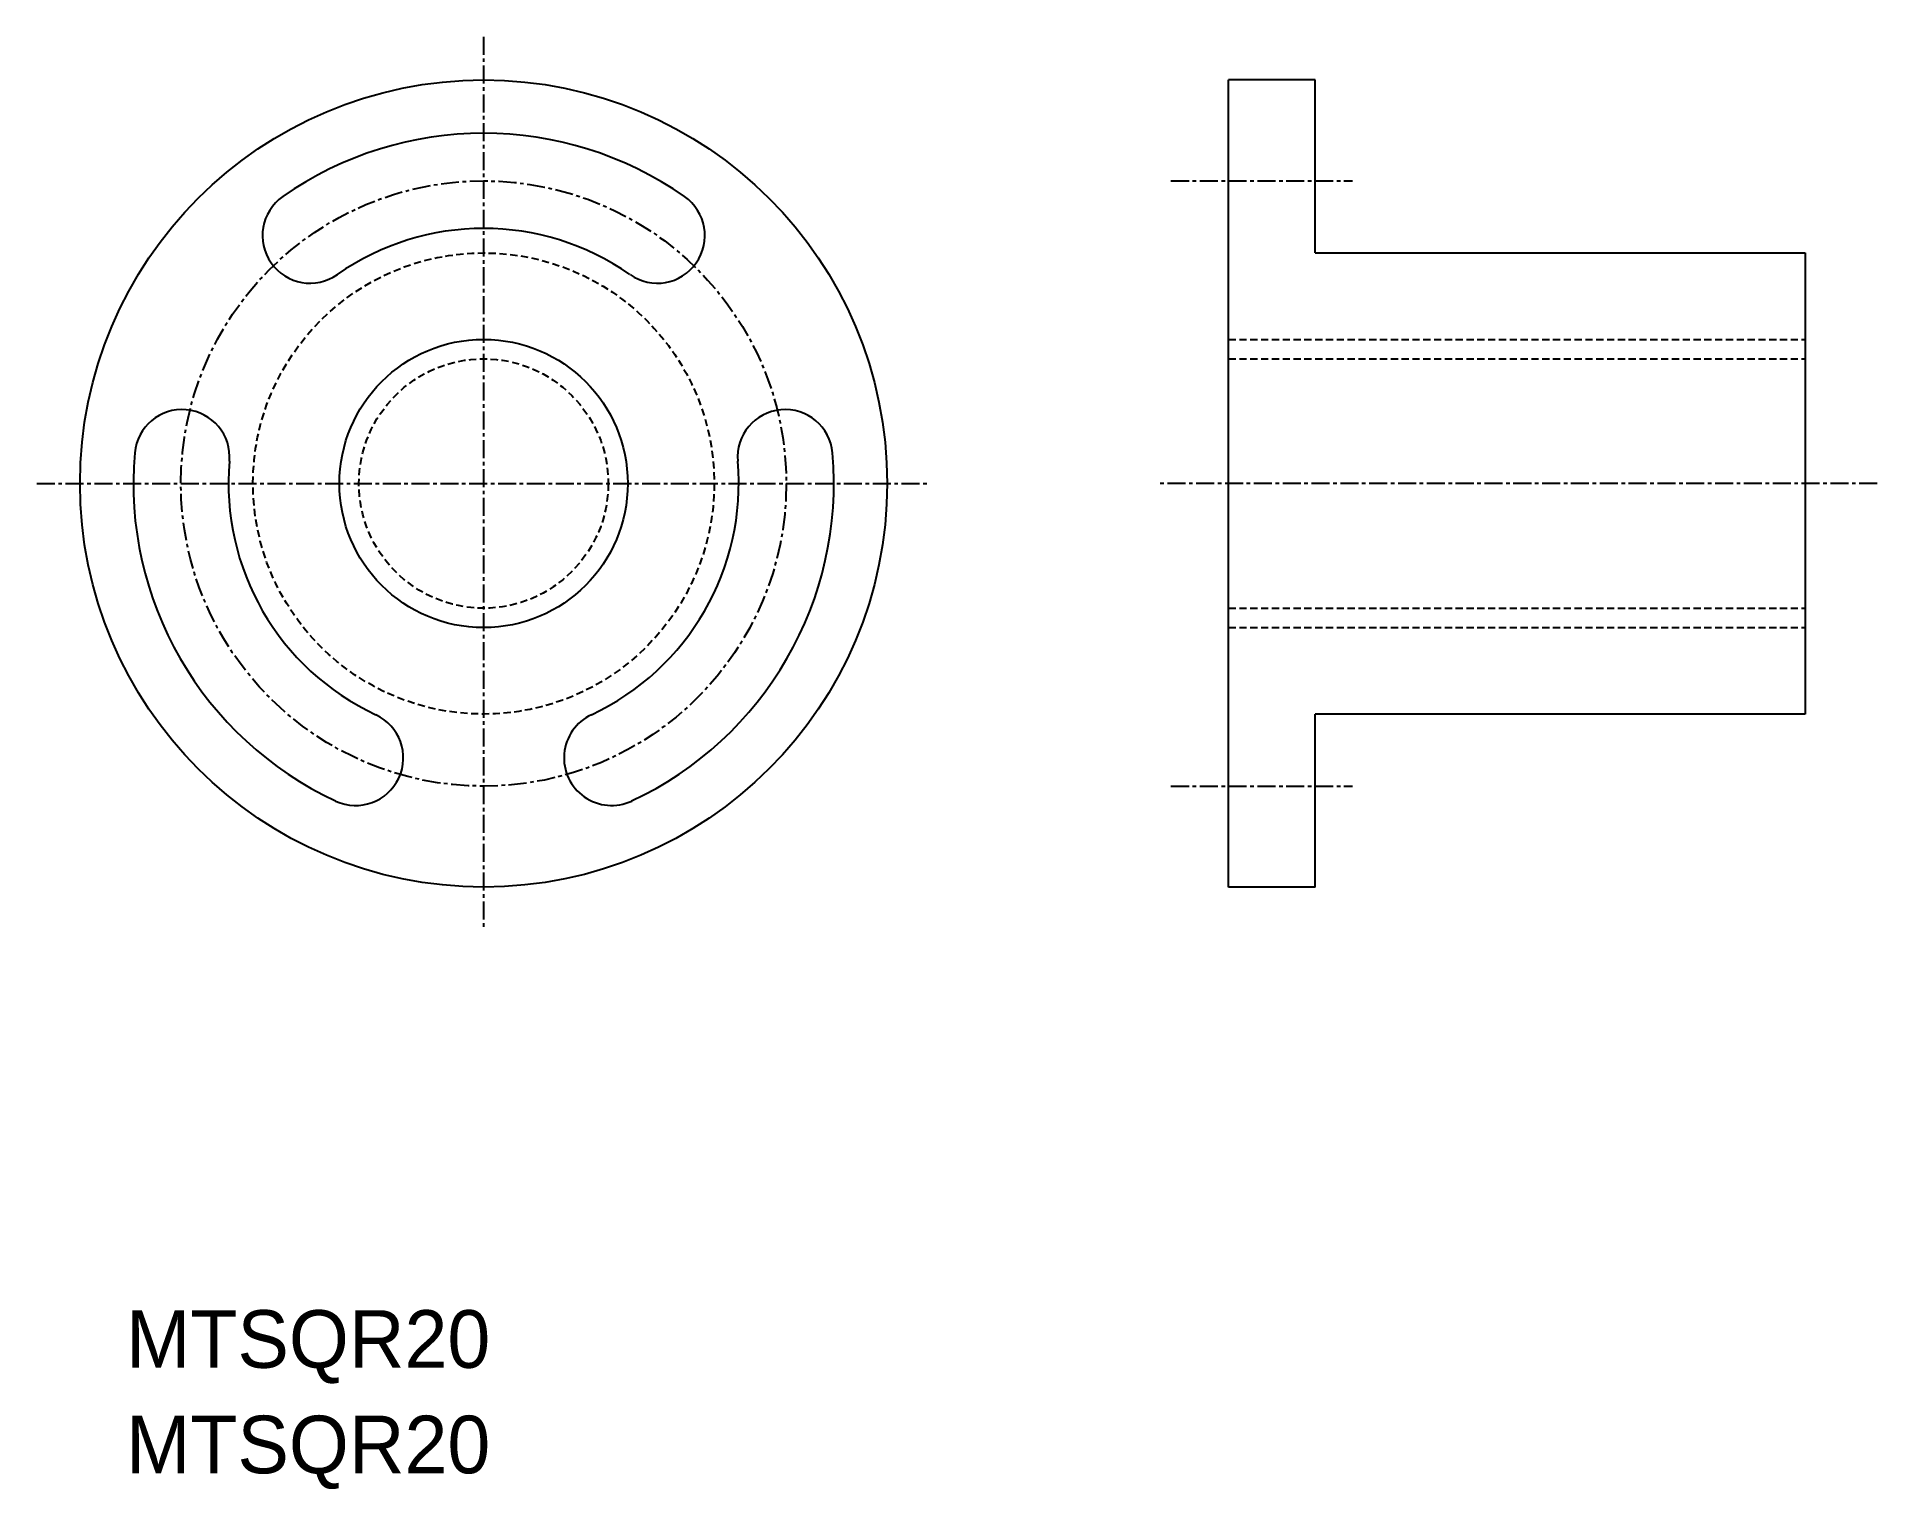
# Model space of a CAD drawing. Extents: x 438 to 565, y 125 to 226.
import ezdxf

# ---------------------------------------------------------------- set-up
doc = ezdxf.new("R2010")
doc.units = 0
doc.linetypes.add('CENTER', pattern=[2, 1.25, -0.25, 0.25, -0.25])
doc.linetypes.add('DASHED', pattern=[0.75, 0.5, -0.25])
doc.layers.get('0').update_dxf_attribs({"linetype": 'CONTINUOUS'})
doc.layers.add('CENTER', color=1, linetype='CENTER')

msp = doc.modelspace()

# ---------------------------------------------------------------- linework, layer by layer
at = {"color": 7, "linetype": 'CONTINUOUS'}
for p, q in [((520.45, 166.68), (520.45, 222.68)), ((526.45, 222.68), (520.45, 222.68)), ((526.45, 210.68), (526.45, 222.68)), ((526.45, 210.68), (560.45, 210.68)), ((560.45, 210.68), (560.45, 178.68)), ((560.45, 178.68), (526.45, 178.68)), ((526.45, 166.68), (526.45, 178.68)), ((526.45, 166.68), (520.45, 166.68))]:
    msp.add_line(p, q, dxfattribs=at)
at = {"color": 3, "linetype": 'DASHED'}
for p, q in [((520.45, 204.68), (560.45, 204.68)), ((520.45, 203.33), (560.45, 203.33)), ((520.45, 186.03), (560.45, 186.03)), ((520.45, 184.68), (560.45, 184.68))]:
    msp.add_line(p, q, dxfattribs=at)
at = {"color": 7, "linetype": 'CONTINUOUS'}
for radius in [28, 10]:
    msp.add_circle((468.76, 194.68), radius, dxfattribs=at)
at = {"color": 3, "linetype": 'DASHED'}
for radius in [16, 8.65]:
    msp.add_circle((468.76, 194.68), radius, dxfattribs=at)
at = {"color": 7, "linetype": 'CONTINUOUS'}
for centre, radius, start, end in [((468.76, 194.68), 24.3, 55, 125), ((456.72, 211.88), 3.3, 125, 305), ((480.81, 211.88), 3.3, 235, 55), ((468.76, 194.68), 17.7, 55, 125), ((447.84, 196.51), 3.3, 355, 175), ((489.68, 196.51), 3.3, 5, 185), ((468.76, 194.68), 24.3, 175, 245), ((468.76, 194.68), 24.3, 295, 5), ((468.76, 194.68), 17.7, 175, 245), ((468.76, 194.68), 17.7, 295, 5), ((459.89, 175.64), 3.3, 245, 65), ((477.64, 175.64), 3.3, 115, 295)]:
    msp.add_arc(centre, radius, start, end, dxfattribs=at)
at = {"layer": 'CENTER', "color": 1, "linetype": 'CENTER'}
for p, q in [((468.76, 225.68), (468.76, 163.68)), ((516.45, 215.68), (529.04, 215.68)), ((437.76, 194.68), (499.76, 194.68)), ((565.45, 194.68), (515.45, 194.68)), ((516.45, 173.68), (529.04, 173.68))]:
    msp.add_line(p, q, dxfattribs=at)
msp.add_circle((468.76, 194.68), 21, dxfattribs=at)

# ---------------------------------------------------------------- texts
at = {"color": 7, "linetype": 'CONTINUOUS'}
for p in [(443.96, 133.32), (443.96, 126)]:
    msp.add_text('MTSQR20', height=4, dxfattribs=at).set_placement(p)

doc.saveas('drawing.dxf')
